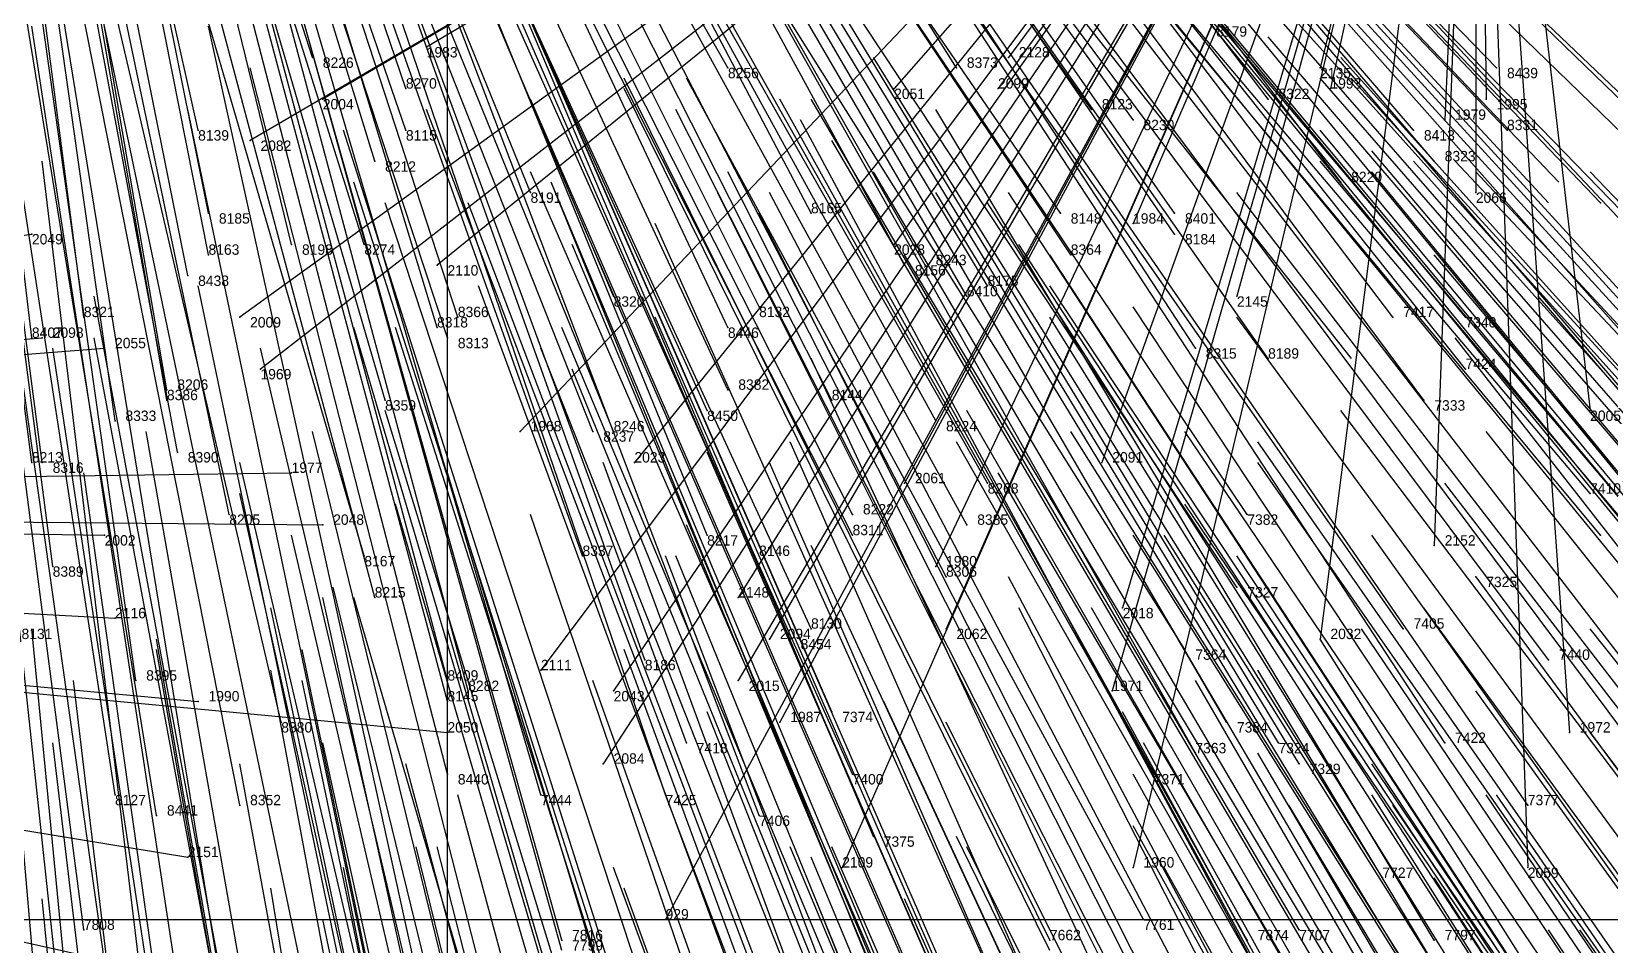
# Model space of a CAD drawing. Extents: x -0.5 to 0.59, y -0.5 to 0.59.
# Drawn here: x 0.025 to 0.177, y -0.2545 to -0.1665 of the extents above; entities that cross this region are included whole.
import ezdxf

# ---------------------------------------------------------------- set-up
doc = ezdxf.new("R2010")
doc.units = 0
for name, color, linetype in [('Clients', 3, 'CONTINUOUS'), ('Facilities', 3, 'CONTINUOUS'), ('Facilities_lines', 3, 'CONTINUOUS'), ('Min_max_boxes', 1, 'CONTINUOUS'), ('Normals', 1, 'CONTINUOUS'), ('Source_points', 5, 'CONTINUOUS'), ('Text', 3, 'CONTINUOUS')]:
    doc.layers.add(name, color=color, linetype=linetype)

msp = doc.modelspace()

# ---------------------------------------------------------------- linework, layer by layer
at = {"layer": 'Clients', "color": 5}
for p in [(0.063, -0.168, -1.25), (0.119, -0.169, -1.25), (0.149, -0.17, -1.25), (0.053, -0.173, -1.25), (0.108, -0.172, -1.25), (0.118, -0.172, -1.25), (0.15, -0.172, -1.25), (0.165, -0.173, -1.25), (0.161, -0.175, -1.25), (0.046, -0.177, -1.25), (0.164, -0.182, -1.25), (0.131, -0.185, -1.25), (0.025, -0.186, -1.25), (0.108, -0.187, -1.25), (0.064, -0.189, -1.25), (0.141, -0.192, -1.25), (0.045, -0.194, -1.25), (0.026, -0.196, -1.25), (0.032, -0.197, -1.25), (0.047, -0.199, -1.25), (0.175, -0.203, -1.25), (0.072, -0.205, -1.25), (0.083, -0.208, -1.25), (0.128, -0.208, -1.25), (0.05, -0.209, -1.25), (0.109, -0.21, -1.25), (0.053, -0.214, -1.25), (0.032, -0.215, -1.25), (0.16, -0.216, -1.25), (0.112, -0.218, -1.25), (0.093, -0.221, -1.25), (0.033, -0.223, -1.25), (0.13, -0.222, -1.25), (0.113, -0.224, -1.25), (0.096, -0.225, -1.25), (0.149, -0.225, -1.25), (0.074, -0.228, -1.25), (0.093, -0.229, -1.25), (0.041, -0.231, -1.25), (0.081, -0.23, -1.25), (0.129, -0.23, -1.25), (0.065, -0.234, -1.25), (0.097, -0.233, -1.25), (0.173, -0.234, -1.25), (0.08, -0.237, -1.25), (0.04, -0.246, -1.25), (0.103, -0.247, -1.25), (0.131, -0.247, -1.25), (0.169, -0.247, -1.25), (0.086, -0.252, -1.25)]:
    msp.add_point(p, dxfattribs=at)
at = {"layer": 'Facilities', "color": 3}
for p in [(0.052, -0.169, -0.443), (0.092, -0.17, -0.483), (0.114, -0.17, -0.512), (0.166, -0.17, -0.595), (0.061, -0.172, -0.455), (0.144, -0.173, -0.563), (0.127, -0.174, -0.538), (0.041, -0.176, -0.452), (0.061, -0.176, -0.466), (0.131, -0.175, -0.548), (0.158, -0.176, -0.592), (0.167, -0.176, -0.606), (0.058, -0.179, -0.472), (0.16, -0.179, -0.6), (0.073, -0.182, -0.491), (0.151, -0.181, -0.59), (0.176, -0.183, -0.635), (0.042, -0.184, -0.473), (0.1, -0.184, -0.523), (0.124, -0.184, -0.555), (0.135, -0.184, -0.571), (0.135, -0.186, -0.576), (0.042, -0.188, -0.481), (0.05, -0.187, -0.484), (0.057, -0.187, -0.489), (0.125, -0.188, -0.563), (0.109, -0.189, -0.546), (0.111, -0.189, -0.547), (0.04, -0.19, -0.487), (0.117, -0.191, -0.559), (0.081, -0.192, -0.522), (0.095, -0.193, -0.538), (0.115, -0.192, -0.558), (0.03, -0.194, -0.49), (0.066, -0.194, -0.511), (0.156, -0.194, -0.623), (0.163, -0.194, -0.633), (0.025, -0.196, -0.494), (0.064, -0.195, -0.512), (0.065, -0.196, -0.518), (0.092, -0.195, -0.539), (0.137, -0.197, -0.601), (0.144, -0.198, -0.611), (0.163, -0.199, -0.642), (0.038, -0.201, -0.51), (0.038, -0.202, -0.513), (0.059, -0.202, -0.526), (0.092, -0.201, -0.552), (0.102, -0.202, -0.565), (0.159, -0.202, -0.643), (0.09, -0.203, -0.555), (0.033, -0.204, -0.516), (0.079, -0.205, -0.55), (0.081, -0.205, -0.55), (0.112, -0.204, -0.582), (0.025, -0.208, -0.523), (0.026, -0.208, -0.525), (0.039, -0.207, -0.527), (0.117, -0.21, -0.601), (0.175, -0.211, -0.684), (0.044, -0.213, -0.544), (0.104, -0.213, -0.593), (0.115, -0.214, -0.607), (0.142, -0.213, -0.641), (0.09, -0.215, -0.583), (0.104, -0.215, -0.597), (0.176, -0.215, -0.696), (0.057, -0.217, -0.561), (0.078, -0.217, -0.576), (0.095, -0.216, -0.59), (0.027, -0.218, -0.55), (0.113, -0.219, -0.615), (0.141, -0.22, -0.654), (0.164, -0.219, -0.684), (0.058, -0.221, -0.571), (0.1, -0.224, -0.613), (0.157, -0.224, -0.684), (0.098, -0.225, -0.614), (0.136, -0.226, -0.66), (0.084, -0.227, -0.606), (0.171, -0.227, -0.711), (0.035, -0.229, -0.579), (0.065, -0.229, -0.594), (0.065, -0.231, -0.599), (0.067, -0.23, -0.598), (0.102, -0.232, -0.634), (0.049, -0.233, -0.596), (0.14, -0.233, -0.68), (0.088, -0.235, -0.628), (0.145, -0.235, -0.691), (0.161, -0.235, -0.712), (0.137, -0.236, -0.682), (0.147, -0.237, -0.698), (0.065, -0.238, -0.618), (0.104, -0.238, -0.65), (0.133, -0.238, -0.682), (0.033, -0.24, -0.607), (0.074, -0.24, -0.629), (0.086, -0.24, -0.638), (0.045, -0.241, -0.613), (0.169, -0.241, -0.735), (0.037, -0.242, -0.611), (0.095, -0.242, -0.651), (0.106, -0.244, -0.666), (0.155, -0.248, -0.731), (0.132, -0.252, -0.712), (0.03, -0.253, -0.636), (0.147, -0.253, -0.732), (0.076, -0.254, -0.663), (0.123, -0.254, -0.705), (0.142, -0.254, -0.727), (0.16, -0.254, -0.75)]:
    msp.add_point(p, dxfattribs=at)
at = {"layer": 'Facilities_lines', "color": 3}
for p, q in [((0.164, -0.108, -1.25), (0.045, -0.194, -1.25)), ((0.164, -0.108, -1.25), (0.046, -0.177, -1.25)), ((0.164, -0.108, -1.25), (0.047, -0.199, -1.25)), ((0.164, -0.108, -1.25), (0.053, -0.173, -1.25)), ((0.164, -0.108, -1.25), (0.063, -0.168, -1.25)), ((0.164, -0.108, -1.25), (0.064, -0.189, -1.25)), ((0.164, -0.108, -1.25), (0.072, -0.205, -1.25)), ((0.164, -0.108, -1.25), (0.074, -0.228, -1.25)), ((0.164, -0.108, -1.25), (0.08, -0.237, -1.25)), ((0.164, -0.108, -1.25), (0.081, -0.23, -1.25)), ((0.164, -0.108, -1.25), (0.083, -0.208, -1.25)), ((0.164, -0.108, -1.25), (0.086, -0.252, -1.25)), ((0.164, -0.108, -1.25), (0.093, -0.229, -1.25)), ((0.164, -0.108, -1.25), (0.093, -0.221, -1.25)), ((0.164, -0.108, -1.25), (0.096, -0.225, -1.25)), ((0.164, -0.108, -1.25), (0.097, -0.233, -1.25)), ((0.164, -0.108, -1.25), (0.103, -0.247, -1.25)), ((0.164, -0.108, -1.25), (0.108, -0.187, -1.25)), ((0.164, -0.108, -1.25), (0.108, -0.172, -1.25)), ((0.164, -0.108, -1.25), (0.109, -0.21, -1.25)), ((0.164, -0.108, -1.25), (0.112, -0.218, -1.25)), ((0.164, -0.108, -1.25), (0.113, -0.224, -1.25)), ((0.164, -0.108, -1.25), (0.118, -0.172, -1.25)), ((0.164, -0.108, -1.25), (0.119, -0.169, -1.25)), ((0.164, -0.108, -1.25), (0.128, -0.208, -1.25)), ((0.164, -0.108, -1.25), (0.129, -0.23, -1.25)), ((0.164, -0.108, -1.25), (0.13, -0.222, -1.25)), ((0.164, -0.108, -1.25), (0.131, -0.247, -1.25)), ((0.164, -0.108, -1.25), (0.131, -0.185, -1.25)), ((0.164, -0.108, -1.25), (0.141, -0.192, -1.25)), ((0.164, -0.108, -1.25), (0.149, -0.225, -1.25)), ((0.164, -0.108, -1.25), (0.149, -0.17, -1.25)), ((0.164, -0.108, -1.25), (0.15, -0.172, -1.25)), ((0.164, -0.108, -1.25), (0.16, -0.216, -1.25)), ((0.164, -0.108, -1.25), (0.161, -0.175, -1.25)), ((0.164, -0.108, -1.25), (0.173, -0.234, -1.25)), ((0.164, -0.108, -1.25), (0.165, -0.173, -1.25)), ((0.164, -0.108, -1.25), (0.175, -0.203, -1.25)), ((0.164, -0.108, -1.25), (0.169, -0.247, -1.25)), ((0.164, -0.108, -1.25), (0.164, -0.182, -1.25)), ((-0.166, -0.212, -1.25), (0.025, -0.186, -1.25)), ((-0.166, -0.212, -1.25), (0.026, -0.196, -1.25)), ((-0.166, -0.212, -1.25), (0.032, -0.197, -1.25)), ((-0.166, -0.212, -1.25), (0.05, -0.209, -1.25)), ((-0.166, -0.212, -1.25), (0.046, -0.259, -1.25)), ((-0.166, -0.212, -1.25), (0.041, -0.231, -1.25)), ((-0.166, -0.212, -1.25), (0.032, -0.215, -1.25)), ((-0.166, -0.212, -1.25), (0.053, -0.214, -1.25)), ((-0.166, -0.212, -1.25), (0.065, -0.234, -1.25)), ((-0.166, -0.212, -1.25), (0.033, -0.223, -1.25)), ((-0.166, -0.212, -1.25), (0.04, -0.246, -1.25))]:
    msp.add_line(p, q, dxfattribs=at)
at = {"layer": 'Min_max_boxes', "color": 1}
for p, q in [((0.065, -0.399, -1.25), (0.065, -0.07, -1.25)), ((0.065, -0.399, -1.25), (0.065, -0.07, -1.25)), ((-0.029, -0.252, -1.25), (0.31, -0.252, -1.25)), ((-0.029, -0.252, -1.25), (0.31, -0.252, -1.25))]:
    msp.add_line(p, q, dxfattribs=at)
at = {"layer": 'Normals', "color": 1}
for p, q in [((0.052, -0.169, -0.443), (0.024, -0.081, -0.48)), ((0.061, -0.172, -0.455), (0.031, -0.084, -0.494)), ((0.041, -0.176, -0.452), (0.021, -0.086, -0.491)), ((0.061, -0.176, -0.466), (0.031, -0.089, -0.504)), ((0.092, -0.17, -0.483), (0.046, -0.089, -0.52)), ((0.058, -0.179, -0.472), (0.031, -0.091, -0.51)), ((0.114, -0.17, -0.512), (0.065, -0.092, -0.551)), ((0.042, -0.184, -0.473), (0.024, -0.094, -0.512)), ((0.042, -0.188, -0.481), (0.024, -0.097, -0.519)), ((0.05, -0.187, -0.484), (0.028, -0.097, -0.522)), ((0.073, -0.182, -0.491), (0.038, -0.096, -0.528)), ((0.057, -0.187, -0.489), (0.029, -0.098, -0.526)), ((0.127, -0.174, -0.538), (0.073, -0.098, -0.576)), ((0.04, -0.19, -0.487), (0.022, -0.1, -0.525)), ((0.131, -0.175, -0.548), (0.077, -0.1, -0.585)), ((0.144, -0.173, -0.563), (0.088, -0.099, -0.599)), ((0.03, -0.194, -0.49), (0.018, -0.102, -0.528)), ((0.1, -0.184, -0.523), (0.057, -0.102, -0.561)), ((0.025, -0.196, -0.494), (0.014, -0.104, -0.531)), ((0.166, -0.17, -0.595), (0.102, -0.104, -0.633)), ((0.066, -0.194, -0.511), (0.037, -0.105, -0.548)), ((0.064, -0.195, -0.512), (0.037, -0.106, -0.549)), ((0.158, -0.176, -0.592), (0.098, -0.106, -0.63)), ((0.103, -0.106, -0.371), (0.167, -0.174, -0.334)), ((0.081, -0.192, -0.522), (0.045, -0.107, -0.559)), ((0.151, -0.181, -0.59), (0.095, -0.107, -0.627)), ((0.038, -0.201, -0.51), (0.022, -0.108, -0.546)), ((0.065, -0.196, -0.518), (0.036, -0.108, -0.555)), ((0.109, -0.189, -0.546), (0.065, -0.108, -0.584)), ((0.111, -0.189, -0.547), (0.065, -0.108, -0.585)), ((0.124, -0.184, -0.555), (0.072, -0.108, -0.593)), ((0.135, -0.184, -0.571), (0.082, -0.108, -0.608)), ((0.16, -0.179, -0.6), (0.1, -0.109, -0.638)), ((0.167, -0.176, -0.606), (0.103, -0.109, -0.644)), ((0.038, -0.202, -0.513), (0.022, -0.11, -0.55)), ((0.125, -0.188, -0.563), (0.073, -0.11, -0.6)), ((0.135, -0.186, -0.576), (0.083, -0.11, -0.613)), ((0.033, -0.204, -0.516), (0.02, -0.112, -0.553)), ((0.092, -0.195, -0.539), (0.053, -0.112, -0.578)), ((0.095, -0.193, -0.538), (0.054, -0.111, -0.577)), ((0.115, -0.192, -0.558), (0.068, -0.111, -0.596)), ((0.117, -0.191, -0.559), (0.069, -0.111, -0.596)), ((0.059, -0.202, -0.526), (0.033, -0.113, -0.563)), ((0.108, -0.114, -0.392), (0.172, -0.181, -0.354)), ((0.108, -0.115, -0.395), (0.171, -0.183, -0.357)), ((0.184, -0.179, -0.642), (0.117, -0.114, -0.678)), ((0.025, -0.208, -0.523), (0.013, -0.116, -0.56)), ((0.026, -0.208, -0.525), (0.014, -0.117, -0.563)), ((0.039, -0.207, -0.527), (0.022, -0.116, -0.563)), ((0.092, -0.201, -0.552), (0.053, -0.117, -0.591)), ((0.176, -0.183, -0.635), (0.112, -0.116, -0.673)), ((0.079, -0.205, -0.55), (0.045, -0.119, -0.588)), ((0.081, -0.205, -0.55), (0.046, -0.119, -0.587)), ((0.09, -0.203, -0.555), (0.052, -0.119, -0.593)), ((0.102, -0.202, -0.565), (0.06, -0.119, -0.603)), ((0.137, -0.197, -0.601), (0.086, -0.119, -0.637)), ((0.156, -0.194, -0.623), (0.1, -0.12, -0.66)), ((0.186, -0.184, -0.656), (0.12, -0.12, -0.693)), ((0.144, -0.198, -0.611), (0.09, -0.121, -0.647)), ((0.044, -0.213, -0.544), (0.025, -0.122, -0.581)), ((0.112, -0.204, -0.582), (0.067, -0.122, -0.618)), ((0.163, -0.194, -0.633), (0.104, -0.123, -0.671)), ((0.185, -0.191, -0.664), (0.12, -0.124, -0.701)), ((0.027, -0.218, -0.55), (0.015, -0.126, -0.587)), ((0.095, -0.126, -0.393), (0.152, -0.198, -0.355)), ((0.163, -0.199, -0.642), (0.105, -0.126, -0.68)), ((0.182, -0.196, -0.669), (0.119, -0.127, -0.705)), ((0.057, -0.217, -0.561), (0.031, -0.128, -0.598)), ((0.09, -0.215, -0.583), (0.055, -0.129, -0.62)), ((0.117, -0.21, -0.601), (0.071, -0.129, -0.638)), ((0.159, -0.202, -0.643), (0.104, -0.128, -0.682)), ((0.078, -0.217, -0.576), (0.047, -0.13, -0.614)), ((0.104, -0.213, -0.593), (0.062, -0.13, -0.629)), ((0.058, -0.221, -0.571), (0.034, -0.131, -0.608)), ((0.095, -0.216, -0.59), (0.058, -0.131, -0.628)), ((0.104, -0.215, -0.597), (0.062, -0.132, -0.633)), ((0.115, -0.214, -0.607), (0.07, -0.132, -0.643)), ((0.113, -0.219, -0.615), (0.07, -0.136, -0.651)), ((0.035, -0.229, -0.579), (0.022, -0.137, -0.616)), ((0.142, -0.213, -0.641), (0.091, -0.137, -0.679)), ((0.184, -0.207, -0.693), (0.122, -0.138, -0.73)), ((0.065, -0.229, -0.594), (0.041, -0.139, -0.631)), ((0.1, -0.224, -0.613), (0.061, -0.139, -0.649)), ((0.065, -0.231, -0.599), (0.041, -0.141, -0.637)), ((0.067, -0.23, -0.598), (0.043, -0.14, -0.636)), ((0.084, -0.227, -0.606), (0.053, -0.14, -0.643)), ((0.098, -0.225, -0.614), (0.061, -0.14, -0.65)), ((0.175, -0.211, -0.684), (0.115, -0.14, -0.721)), ((0.178, -0.214, -0.696), (0.119, -0.142, -0.733)), ((0.049, -0.233, -0.596), (0.028, -0.143, -0.634)), ((0.141, -0.22, -0.654), (0.09, -0.143, -0.692)), ((0.176, -0.215, -0.696), (0.117, -0.144, -0.733)), ((0.18, -0.214, -0.699), (0.12, -0.143, -0.736)), ((0.18, -0.216, -0.702), (0.121, -0.144, -0.739)), ((0.214, -0.207, -0.744), (0.147, -0.143, -0.782)), ((0.102, -0.232, -0.634), (0.065, -0.147, -0.671)), ((0.088, -0.235, -0.628), (0.056, -0.148, -0.665)), ((0.136, -0.226, -0.66), (0.087, -0.148, -0.698)), ((0.157, -0.224, -0.684), (0.104, -0.148, -0.722)), ((0.198, -0.218, -0.735), (0.136, -0.148, -0.772)), ((0.033, -0.24, -0.607), (0.019, -0.149, -0.645)), ((0.037, -0.242, -0.611), (0.022, -0.15, -0.649)), ((0.045, -0.241, -0.613), (0.027, -0.15, -0.65)), ((0.065, -0.238, -0.618), (0.042, -0.149, -0.656)), ((0.074, -0.24, -0.629), (0.048, -0.151, -0.666)), ((0.086, -0.24, -0.638), (0.056, -0.152, -0.674)), ((0.104, -0.238, -0.65), (0.066, -0.153, -0.687)), ((0.171, -0.227, -0.711), (0.115, -0.152, -0.747)), ((0.197, -0.223, -0.743), (0.136, -0.152, -0.78)), ((0.204, -0.221, -0.751), (0.141, -0.152, -0.788)), ((0.095, -0.242, -0.651), (0.062, -0.155, -0.687)), ((0.14, -0.233, -0.68), (0.094, -0.154, -0.72)), ((0.19, -0.226, -0.738), (0.13, -0.154, -0.774)), ((0.15, -0.155, -0.541), (0.214, -0.223, -0.504)), ((0.137, -0.236, -0.682), (0.092, -0.156, -0.721)), ((0.145, -0.235, -0.691), (0.097, -0.156, -0.729)), ((0.137, -0.156, -0.518), (0.198, -0.226, -0.482)), ((0.133, -0.238, -0.682), (0.088, -0.158, -0.72)), ((0.147, -0.237, -0.698), (0.099, -0.158, -0.736)), ((0.161, -0.235, -0.712), (0.11, -0.157, -0.748)), ((0.182, -0.232, -0.738), (0.125, -0.158, -0.774)), ((0.187, -0.229, -0.739), (0.128, -0.157, -0.775)), ((0.106, -0.244, -0.666), (0.07, -0.159, -0.704)), ((0.03, -0.253, -0.636), (0.018, -0.161, -0.674)), ((0.179, -0.235, -0.738), (0.123, -0.16, -0.775)), ((0.139, -0.162, -0.533), (0.198, -0.234, -0.496)), ((0.032, -0.256, -0.645), (0.019, -0.164, -0.682)), ((0.169, -0.241, -0.735), (0.116, -0.164, -0.772)), ((0.213, -0.232, -0.787), (0.15, -0.163, -0.825)), ((0.043, -0.257, -0.652), (0.028, -0.165, -0.689)), ((0.076, -0.255, -0.664), (0.051, -0.165, -0.701)), ((0.076, -0.254, -0.663), (0.051, -0.165, -0.7)), ((0.039, -0.258, -0.652), (0.025, -0.166, -0.688)), ((0.051, -0.257, -0.655), (0.032, -0.166, -0.692)), ((0.062, -0.257, -0.661), (0.042, -0.166, -0.698)), ((0.204, -0.237, -0.783), (0.144, -0.167, -0.82)), ((0.063, -0.168, -1.25), (0.063, -0.168, -1.15)), ((0.069, -0.26, -0.673), (0.046, -0.17, -0.71)), ((0.155, -0.248, -0.731), (0.106, -0.169, -0.768)), ((0.119, -0.169, -1.25), (0.119, -0.169, -1.15)), ((0.149, -0.17, -1.25), (0.149, -0.17, -1.15)), ((0.213, -0.238, -0.799), (0.151, -0.169, -0.837)), ((0.123, -0.254, -0.705), (0.082, -0.171, -0.743)), ((0.132, -0.252, -0.712), (0.088, -0.171, -0.749)), ((0.21, -0.241, -0.799), (0.149, -0.171, -0.836)), ((0.215, -0.24, -0.805), (0.152, -0.171, -0.842)), ((0.053, -0.173, -1.25), (0.053, -0.173, -1.15)), ((0.11, -0.258, -0.702), (0.073, -0.173, -0.74)), ((0.123, -0.255, -0.708), (0.082, -0.172, -0.746)), ((0.142, -0.254, -0.727), (0.097, -0.173, -0.764)), ((0.147, -0.253, -0.732), (0.1, -0.173, -0.768)), ((0.108, -0.172, -1.25), (0.108, -0.172, -1.15)), ((0.118, -0.172, -1.25), (0.118, -0.172, -1.15)), ((0.15, -0.172, -1.25), (0.15, -0.172, -1.15)), ((0.165, -0.173, -1.25), (0.165, -0.173, -1.15)), ((0.026, -0.266, -0.668), (0.018, -0.174, -0.706)), ((0.059, -0.265, -0.678), (0.04, -0.174, -0.715)), ((0.096, -0.261, -0.694), (0.063, -0.174, -0.732)), ((0.129, -0.257, -0.719), (0.087, -0.174, -0.757)), ((0.16, -0.254, -0.75), (0.112, -0.174, -0.788)), ((0.083, -0.264, -0.691), (0.055, -0.176, -0.729)), ((0.143, -0.257, -0.735), (0.099, -0.175, -0.772)), ((0.208, -0.247, -0.807), (0.149, -0.176, -0.845)), ((0.161, -0.175, -1.25), (0.161, -0.175, -1.15)), ((0.046, -0.177, -1.25), (0.046, -0.177, -1.15)), ((0.149, -0.257, -0.742), (0.102, -0.177, -0.78)), ((0.037, -0.27, -0.682), (0.026, -0.179, -0.72)), ((0.208, -0.249, -0.812), (0.149, -0.179, -0.85)), ((0.214, -0.249, -0.821), (0.154, -0.178, -0.858)), ((0.22, -0.248, -0.83), (0.158, -0.179, -0.867)), ((0.226, -0.247, -0.837), (0.162, -0.179, -0.873)), ((0.11, -0.265, -0.717), (0.073, -0.18, -0.755)), ((0.134, -0.263, -0.737), (0.092, -0.18, -0.774)), ((0.153, -0.26, -0.755), (0.106, -0.18, -0.792)), ((0.213, -0.252, -0.824), (0.154, -0.18, -0.861)), ((0.228, -0.249, -0.844), (0.164, -0.18, -0.88)), ((0.239, -0.247, -0.86), (0.175, -0.18, -0.897)), ((0.084, -0.269, -0.705), (0.056, -0.181, -0.743)), ((0.11, -0.267, -0.722), (0.075, -0.181, -0.76)), ((0.111, -0.267, -0.722), (0.075, -0.181, -0.76)), ((0.132, -0.264, -0.739), (0.091, -0.182, -0.776)), ((0.139, -0.264, -0.745), (0.096, -0.182, -0.782)), ((0.16, -0.261, -0.765), (0.112, -0.182, -0.802)), ((0.17, -0.26, -0.776), (0.119, -0.182, -0.813)), ((0.198, -0.256, -0.808), (0.141, -0.182, -0.846)), ((0.164, -0.182, -1.25), (0.164, -0.182, -1.15)), ((0.088, -0.271, -0.712), (0.059, -0.183, -0.749)), ((0.1, -0.27, -0.72), (0.067, -0.183, -0.758)), ((0.167, -0.261, -0.774), (0.117, -0.183, -0.811)), ((0.115, -0.27, -0.734), (0.078, -0.185, -0.771)), ((0.123, -0.27, -0.741), (0.085, -0.185, -0.778)), ((0.137, -0.267, -0.75), (0.095, -0.184, -0.787)), ((0.131, -0.185, -1.25), (0.131, -0.185, -1.15)), ((0.025, -0.186, -1.25), (0.025, -0.186, -1.15)), ((0.113, -0.273, -0.739), (0.077, -0.187, -0.776)), ((0.108, -0.187, -1.25), (0.108, -0.187, -1.15)), ((0.157, -0.268, -0.775), (0.109, -0.188, -0.812)), ((0.171, -0.265, -0.787), (0.12, -0.187, -0.824)), ((0.174, -0.266, -0.794), (0.123, -0.188, -0.83)), ((0.22, -0.259, -0.85), (0.16, -0.188, -0.887)), ((0.064, -0.189, -1.25), (0.064, -0.189, -1.15)), ((0.06, -0.282, -0.72), (0.041, -0.191, -0.757)), ((0.1, -0.278, -0.74), (0.068, -0.191, -0.777)), ((0.174, -0.268, -0.799), (0.123, -0.191, -0.837)), ((0.048, -0.283, -0.718), (0.031, -0.192, -0.755)), ((0.122, -0.278, -0.759), (0.085, -0.193, -0.796)), ((0.182, -0.27, -0.815), (0.131, -0.193, -0.852)), ((0.141, -0.192, -1.25), (0.141, -0.192, -1.15)), ((0.231, -0.263, -0.874), (0.17, -0.192, -0.911)), ((0.045, -0.194, -1.25), (0.045, -0.194, -1.15)), ((0.122, -0.279, -0.762), (0.085, -0.194, -0.799)), ((0.172, -0.273, -0.806), (0.123, -0.194, -0.844)), ((0.196, -0.269, -0.832), (0.141, -0.194, -0.869)), ((0.026, -0.196, -1.25), (0.026, -0.196, -1.15)), ((0.048, -0.287, -0.727), (0.031, -0.196, -0.765)), ((0.082, -0.283, -0.738), (0.056, -0.195, -0.776)), ((0.088, -0.283, -0.742), (0.06, -0.195, -0.78)), ((0.112, -0.281, -0.756), (0.076, -0.195, -0.793)), ((0.219, -0.269, -0.867), (0.162, -0.196, -0.904)), ((0.041, -0.289, -0.729), (0.027, -0.197, -0.766)), ((0.032, -0.197, -1.25), (0.032, -0.197, -1.15)), ((0.068, -0.286, -0.736), (0.047, -0.197, -0.774)), ((0.108, -0.283, -0.758), (0.074, -0.197, -0.795)), ((0.031, -0.291, -0.731), (0.021, -0.198, -0.768)), ((0.047, -0.199, -1.25), (0.047, -0.199, -1.15)), ((0.112, -0.285, -0.765), (0.077, -0.199, -0.802)), ((0.139, -0.282, -0.786), (0.1, -0.198, -0.823)), ((0.086, -0.291, -0.759), (0.059, -0.203, -0.797)), ((0.161, -0.283, -0.814), (0.115, -0.203, -0.852)), ((0.207, -0.277, -0.865), (0.151, -0.203, -0.901)), ((0.175, -0.203, -1.25), (0.175, -0.203, -1.15)), ((0.052, -0.296, -0.75), (0.036, -0.205, -0.788)), ((0.074, -0.295, -0.759), (0.052, -0.205, -0.798)), ((0.072, -0.205, -1.25), (0.072, -0.205, -1.15)), ((0.174, -0.283, -0.83), (0.125, -0.205, -0.868)), ((0.188, -0.282, -0.847), (0.136, -0.205, -0.885)), ((0.223, -0.278, -0.889), (0.165, -0.205, -0.926)), ((0.135, -0.29, -0.801), (0.098, -0.206, -0.838)), ((0.16, -0.287, -0.821), (0.114, -0.206, -0.859)), ((0.196, -0.282, -0.859), (0.143, -0.206, -0.897)), ((0.066, -0.298, -0.763), (0.045, -0.208, -0.801)), ((0.112, -0.295, -0.789), (0.08, -0.208, -0.826)), ((0.083, -0.208, -1.25), (0.083, -0.208, -1.15)), ((0.127, -0.292, -0.797), (0.09, -0.207, -0.833)), ((0.133, -0.293, -0.805), (0.096, -0.208, -0.842)), ((0.128, -0.208, -1.25), (0.128, -0.208, -1.15)), ((0.196, -0.284, -0.862), (0.143, -0.208, -0.9)), ((0.043, -0.301, -0.759), (0.03, -0.209, -0.797)), ((0.05, -0.209, -1.25), (0.05, -0.209, -1.15)), ((0.092, -0.298, -0.78), (0.065, -0.209, -0.817)), ((0.165, -0.289, -0.831), (0.118, -0.209, -0.869)), ((0.065, -0.301, -0.771), (0.045, -0.211, -0.809)), ((0.109, -0.21, -1.25), (0.109, -0.21, -1.15)), ((0.218, -0.284, -0.895), (0.161, -0.21, -0.931)), ((0.086, -0.301, -0.782), (0.06, -0.212, -0.819)), ((0.188, -0.289, -0.862), (0.136, -0.212, -0.9)), ((0.053, -0.214, -1.25), (0.053, -0.214, -1.15)), ((0.103, -0.301, -0.796), (0.073, -0.213, -0.832)), ((0.124, -0.3, -0.811), (0.088, -0.214, -0.848)), ((0.032, -0.215, -1.25), (0.032, -0.215, -1.15)), ((0.071, -0.305, -0.784), (0.05, -0.215, -0.822)), ((0.18, -0.293, -0.86), (0.131, -0.215, -0.897)), ((0.183, -0.293, -0.864), (0.134, -0.215, -0.902)), ((0.183, -0.293, -0.865), (0.134, -0.215, -0.903)), ((0.208, -0.291, -0.894), (0.154, -0.215, -0.932)), ((0.119, -0.304, -0.817), (0.086, -0.217, -0.853)), ((0.122, -0.303, -0.816), (0.087, -0.217, -0.853)), ((0.139, -0.3, -0.827), (0.1, -0.216, -0.864)), ((0.192, -0.294, -0.879), (0.141, -0.217, -0.917)), ((0.16, -0.216, -1.25), (0.16, -0.216, -1.15)), ((0.112, -0.218, -1.25), (0.112, -0.218, -1.15)), ((0.076, -0.31, -0.797), (0.054, -0.22, -0.835)), ((0.162, -0.3, -0.854), (0.119, -0.219, -0.891)), ((0.164, -0.219, -0.684), (0.219, -0.294, -0.647)), ((0.073, -0.312, -0.8), (0.053, -0.221, -0.838)), ((0.082, -0.31, -0.802), (0.056, -0.221, -0.839)), ((0.093, -0.221, -1.25), (0.093, -0.221, -1.15)), ((0.18, -0.301, -0.876), (0.133, -0.221, -0.914)), ((0.033, -0.223, -1.25), (0.033, -0.223, -1.15)), ((0.067, -0.312, -0.799), (0.048, -0.222, -0.836)), ((0.134, -0.308, -0.84), (0.097, -0.223, -0.878)), ((0.162, -0.304, -0.862), (0.12, -0.222, -0.9)), ((0.173, -0.302, -0.871), (0.127, -0.222, -0.908)), ((0.13, -0.222, -1.25), (0.13, -0.222, -1.15)), ((0.213, -0.296, -0.913), (0.159, -0.222, -0.951)), ((0.034, -0.317, -0.796), (0.025, -0.224, -0.834)), ((0.091, -0.313, -0.815), (0.065, -0.224, -0.853)), ((0.113, -0.224, -1.25), (0.113, -0.224, -1.15)), ((0.205, -0.301, -0.911), (0.153, -0.224, -0.948)), ((0.232, -0.296, -0.94), (0.175, -0.224, -0.978)), ((0.053, -0.317, -0.803), (0.037, -0.225, -0.84)), ((0.053, -0.318, -0.805), (0.037, -0.226, -0.842)), ((0.07, -0.317, -0.811), (0.051, -0.226, -0.848)), ((0.114, -0.313, -0.833), (0.082, -0.226, -0.871)), ((0.096, -0.225, -1.25), (0.096, -0.225, -1.15)), ((0.149, -0.225, -1.25), (0.149, -0.225, -1.15)), ((0.199, -0.304, -0.907), (0.149, -0.225, -0.944)), ((0.04, -0.321, -0.81), (0.029, -0.229, -0.847)), ((0.065, -0.319, -0.815), (0.048, -0.228, -0.852)), ((0.07, -0.32, -0.82), (0.051, -0.229, -0.856)), ((0.074, -0.228, -1.25), (0.074, -0.228, -1.15)), ((0.11, -0.316, -0.837), (0.079, -0.229, -0.874)), ((0.093, -0.229, -1.25), (0.093, -0.229, -1.15)), ((0.172, -0.31, -0.886), (0.128, -0.229, -0.924)), ((0.184, -0.31, -0.9), (0.137, -0.229, -0.937)), ((0.191, -0.308, -0.905), (0.143, -0.228, -0.942)), ((0.041, -0.231, -1.25), (0.041, -0.231, -1.15)), ((0.081, -0.23, -1.25), (0.081, -0.23, -1.15)), ((0.146, -0.315, -0.867), (0.107, -0.231, -0.905)), ((0.129, -0.23, -1.25), (0.129, -0.23, -1.15)), ((0.218, -0.305, -0.937), (0.164, -0.23, -0.975)), ((0.124, -0.318, -0.854), (0.09, -0.232, -0.891)), ((0.174, -0.313, -0.895), (0.13, -0.232, -0.933)), ((0.065, -0.234, -1.25), (0.065, -0.234, -1.15)), ((0.097, -0.233, -1.25), (0.097, -0.233, -1.15)), ((0.154, -0.315, -0.877), (0.113, -0.233, -0.915)), ((0.173, -0.234, -1.25), (0.173, -0.234, -1.15)), ((0.231, -0.308, -0.962), (0.175, -0.234, -0.999)), ((0.038, -0.327, -0.823), (0.027, -0.235, -0.86)), ((0.073, -0.326, -0.834), (0.053, -0.235, -0.871)), ((0.177, -0.316, -0.906), (0.132, -0.235, -0.943)), ((0.062, -0.329, -0.836), (0.045, -0.237, -0.873)), ((0.085, -0.327, -0.845), (0.061, -0.237, -0.881)), ((0.08, -0.237, -1.25), (0.08, -0.237, -1.15)), ((0.19, -0.316, -0.922), (0.143, -0.236, -0.96)), ((0.206, -0.314, -0.938), (0.154, -0.237, -0.976)), ((0.176, -0.319, -0.911), (0.131, -0.238, -0.948)), ((0.09, -0.329, -0.854), (0.066, -0.24, -0.891)), ((0.119, -0.327, -0.87), (0.086, -0.24, -0.907)), ((0.203, -0.318, -0.944), (0.154, -0.24, -0.981)), ((0.217, -0.317, -0.96), (0.165, -0.24, -0.997)), ((0.219, -0.317, -0.962), (0.166, -0.24, -0.999)), ((0.194, -0.321, -0.937), (0.146, -0.241, -0.975)), ((0.208, -0.317, -0.949), (0.156, -0.241, -0.986)), ((0.176, -0.324, -0.922), (0.131, -0.243, -0.959)), ((0.155, -0.328, -0.906), (0.114, -0.244, -0.943)), ((0.04, -0.246, -1.25), (0.04, -0.246, -1.15)), ((0.084, -0.335, -0.864), (0.062, -0.245, -0.9)), ((0.087, -0.335, -0.865), (0.064, -0.245, -0.902)), ((0.134, -0.331, -0.891), (0.098, -0.245, -0.929)), ((0.136, -0.332, -0.896), (0.1, -0.246, -0.934)), ((0.139, -0.33, -0.895), (0.102, -0.245, -0.933)), ((0.157, -0.329, -0.911), (0.115, -0.245, -0.947)), ((0.073, -0.339, -0.866), (0.055, -0.247, -0.903)), ((0.113, -0.334, -0.881), (0.081, -0.247, -0.918)), ((0.103, -0.247, -1.25), (0.103, -0.247, -1.15)), ((0.131, -0.247, -1.25), (0.131, -0.247, -1.15)), ((0.179, -0.328, -0.934), (0.134, -0.247, -0.971)), ((0.169, -0.247, -1.25), (0.169, -0.247, -1.15)), ((0.063, -0.341, -0.866), (0.048, -0.249, -0.903)), ((0.114, -0.336, -0.886), (0.082, -0.249, -0.924)), ((0.135, -0.335, -0.904), (0.1, -0.249, -0.941)), ((0.211, -0.327, -0.971), (0.16, -0.248, -1.008)), ((0.035, -0.342, -0.86), (0.026, -0.25, -0.896)), ((0.147, -0.335, -0.914), (0.109, -0.25, -0.951)), ((0.072, -0.343, -0.875), (0.053, -0.252, -0.913)), ((0.086, -0.252, -1.25), (0.086, -0.252, -1.15)), ((0.223, -0.331, -0.997), (0.171, -0.253, -1.034)), ((0.227, -0.329, -1), (0.174, -0.253, -1.037))]:
    msp.add_line(p, q, dxfattribs=at)
at = {"layer": 'Source_points', "color": 5}
for p in [(0.063, -0.168, -1.25), (0.052, -0.169, -0.443), (0.092, -0.17, -0.483), (0.114, -0.17, -0.512), (0.119, -0.169, -1.25), (0.149, -0.17, -1.25), (0.166, -0.17, -0.595), (0.053, -0.173, -1.25), (0.061, -0.172, -0.455), (0.108, -0.172, -1.25), (0.118, -0.172, -1.25), (0.144, -0.173, -0.563), (0.15, -0.172, -1.25), (0.165, -0.173, -1.25), (0.127, -0.174, -0.538), (0.041, -0.176, -0.452), (0.061, -0.176, -0.466), (0.131, -0.175, -0.548), (0.158, -0.176, -0.592), (0.161, -0.175, -1.25), (0.167, -0.176, -0.606), (0.046, -0.177, -1.25), (0.058, -0.179, -0.472), (0.16, -0.179, -0.6), (0.073, -0.182, -0.491), (0.151, -0.181, -0.59), (0.164, -0.182, -1.25), (0.176, -0.183, -0.635), (0.042, -0.184, -0.473), (0.1, -0.184, -0.523), (0.124, -0.184, -0.555), (0.131, -0.185, -1.25), (0.135, -0.184, -0.571), (0.025, -0.186, -1.25), (0.135, -0.186, -0.576), (0.042, -0.188, -0.481), (0.05, -0.187, -0.484), (0.057, -0.187, -0.489), (0.108, -0.187, -1.25), (0.125, -0.188, -0.563), (0.064, -0.189, -1.25), (0.109, -0.189, -0.546), (0.111, -0.189, -0.547), (0.04, -0.19, -0.487), (0.117, -0.191, -0.559), (0.081, -0.192, -0.522), (0.095, -0.193, -0.538), (0.115, -0.192, -0.558), (0.141, -0.192, -1.25), (0.03, -0.194, -0.49), (0.045, -0.194, -1.25), (0.066, -0.194, -0.511), (0.156, -0.194, -0.623), (0.163, -0.194, -0.633), (0.025, -0.196, -0.494), (0.026, -0.196, -1.25), (0.064, -0.195, -0.512), (0.065, -0.196, -0.518), (0.092, -0.195, -0.539), (0.032, -0.197, -1.25), (0.137, -0.197, -0.601), (0.047, -0.199, -1.25), (0.144, -0.198, -0.611), (0.163, -0.199, -0.642), (0.038, -0.201, -0.51), (0.038, -0.202, -0.513), (0.059, -0.202, -0.526), (0.092, -0.201, -0.552), (0.102, -0.202, -0.565), (0.159, -0.202, -0.643), (0.09, -0.203, -0.555), (0.175, -0.203, -1.25), (0.033, -0.204, -0.516), (0.072, -0.205, -1.25), (0.079, -0.205, -0.55), (0.081, -0.205, -0.55), (0.112, -0.204, -0.582), (0.025, -0.208, -0.523), (0.026, -0.208, -0.525), (0.039, -0.207, -0.527), (0.083, -0.208, -1.25), (0.128, -0.208, -1.25), (0.05, -0.209, -1.25), (0.109, -0.21, -1.25), (0.117, -0.21, -0.601), (0.175, -0.211, -0.684), (0.044, -0.213, -0.544), (0.053, -0.214, -1.25), (0.104, -0.213, -0.593), (0.115, -0.214, -0.607), (0.142, -0.213, -0.641), (0.032, -0.215, -1.25), (0.09, -0.215, -0.583), (0.104, -0.215, -0.597), (0.176, -0.215, -0.696), (0.057, -0.217, -0.561), (0.078, -0.217, -0.576), (0.095, -0.216, -0.59), (0.16, -0.216, -1.25), (0.027, -0.218, -0.55), (0.112, -0.218, -1.25), (0.113, -0.219, -0.615), (0.141, -0.22, -0.654), (0.164, -0.219, -0.684), (0.058, -0.221, -0.571), (0.093, -0.221, -1.25), (0.033, -0.223, -1.25), (0.13, -0.222, -1.25), (0.1, -0.224, -0.613), (0.113, -0.224, -1.25), (0.157, -0.224, -0.684), (0.096, -0.225, -1.25), (0.098, -0.225, -0.614), (0.136, -0.226, -0.66), (0.149, -0.225, -1.25), (0.084, -0.227, -0.606), (0.171, -0.227, -0.711), (0.035, -0.229, -0.579), (0.065, -0.229, -0.594), (0.074, -0.228, -1.25), (0.093, -0.229, -1.25), (0.041, -0.231, -1.25), (0.065, -0.231, -0.599), (0.067, -0.23, -0.598), (0.081, -0.23, -1.25), (0.129, -0.23, -1.25), (0.102, -0.232, -0.634), (0.049, -0.233, -0.596), (0.065, -0.234, -1.25), (0.097, -0.233, -1.25), (0.14, -0.233, -0.68), (0.173, -0.234, -1.25), (0.088, -0.235, -0.628), (0.145, -0.235, -0.691), (0.161, -0.235, -0.712), (0.08, -0.237, -1.25), (0.137, -0.236, -0.682), (0.147, -0.237, -0.698), (0.065, -0.238, -0.618), (0.104, -0.238, -0.65), (0.133, -0.238, -0.682), (0.033, -0.24, -0.607), (0.074, -0.24, -0.629), (0.086, -0.24, -0.638), (0.045, -0.241, -0.613), (0.169, -0.241, -0.735), (0.037, -0.242, -0.611), (0.095, -0.242, -0.651), (0.106, -0.244, -0.666), (0.04, -0.246, -1.25), (0.103, -0.247, -1.25), (0.131, -0.247, -1.25), (0.169, -0.247, -1.25), (0.155, -0.248, -0.731), (0.086, -0.252, -1.25), (0.132, -0.252, -0.712), (0.03, -0.253, -0.636), (0.147, -0.253, -0.732), (0.076, -0.254, -0.663), (0.123, -0.254, -0.705), (0.142, -0.254, -0.727), (0.16, -0.254, -0.75)]:
    msp.add_point(p, dxfattribs=at)

# ---------------------------------------------------------------- texts
at = {"layer": 'Text', "color": 3}
for s, p in [('8179', (0.139, -0.167, -0.54)), ('1983', (0.063, -0.169, -1.25)), ('2128', (0.12, -0.169, -1.25)), ('8226', (0.053, -0.17, -0.443)), ('8256', (0.092, -0.171, -0.483)), ('8373', (0.115, -0.17, -0.512)), ('2135', (0.149, -0.171, -1.25)), ('8439', (0.167, -0.171, -0.595)), ('8270', (0.061, -0.172, -0.455)), ('2099', (0.118, -0.172, -1.25)), ('1993', (0.15, -0.172, -1.25)), ('2004', (0.053, -0.174, -1.25)), ('2051', (0.108, -0.173, -1.25)), ('8123', (0.128, -0.174, -0.538)), ('8322', (0.145, -0.173, -0.563)), ('1995', (0.166, -0.174, -1.25)), ('1979', (0.162, -0.175, -1.25)), ('8139', (0.041, -0.177, -0.452)), ('8115', (0.061, -0.177, -0.466)), ('8230', (0.132, -0.176, -0.548)), ('8413', (0.159, -0.177, -0.592)), ('8331', (0.167, -0.176, -0.606)), ('2082', (0.047, -0.178, -1.25)), ('8212', (0.059, -0.18, -0.472)), ('8323', (0.161, -0.179, -0.6)), ('8220', (0.152, -0.181, -0.59)), ('8191', (0.073, -0.183, -0.491)), ('2066', (0.164, -0.183, -1.25)), ('8165', (0.1, -0.184, -0.523)), ('8185', (0.043, -0.185, -0.473)), ('8148', (0.125, -0.185, -0.555)), ('1984', (0.131, -0.185, -1.25)), ('8401', (0.136, -0.185, -0.571)), ('2049', (0.025, -0.187, -1.25)), ('8184', (0.136, -0.187, -0.576)), ('8163', (0.042, -0.188, -0.481)), ('8198', (0.051, -0.188, -0.484)), ('8274', (0.057, -0.188, -0.489)), ('2028', (0.108, -0.188, -1.25)), ('8243', (0.112, -0.189, -0.547)), ('8364', (0.125, -0.188, -0.563)), ('2110', (0.065, -0.19, -1.25)), ('8156', (0.11, -0.19, -0.546)), ('8438', (0.041, -0.191, -0.487)), ('8410', (0.115, -0.192, -0.558)), ('8175', (0.117, -0.191, -0.559)), ('8321', (0.03, -0.194, -0.49)), ('8366', (0.066, -0.194, -0.511)), ('8320', (0.081, -0.193, -0.522)), ('8132', (0.095, -0.194, -0.538)), ('2145', (0.141, -0.193, -1.25)), ('7417', (0.157, -0.194, -0.623)), ('2009', (0.046, -0.195, -1.25)), ('8318', (0.064, -0.195, -0.512)), ('7340', (0.163, -0.195, -0.633)), ('8407', (0.025, -0.196, -0.494)), ('2098', (0.027, -0.196, -1.25)), ('2055', (0.033, -0.197, -1.25)), ('8313', (0.066, -0.197, -0.518)), ('8446', (0.092, -0.196, -0.539)), ('8315', (0.138, -0.198, -0.601)), ('8189', (0.144, -0.198, -0.611)), ('1969', (0.047, -0.2, -1.25)), ('7424', (0.163, -0.199, -0.642)), ('8206', (0.039, -0.201, -0.51)), ('8382', (0.093, -0.201, -0.552)), ('8386', (0.038, -0.202, -0.513)), ('8359', (0.059, -0.203, -0.526)), ('8144', (0.102, -0.202, -0.565)), ('7333', (0.16, -0.203, -0.643)), ('8333', (0.034, -0.204, -0.516)), ('8450', (0.09, -0.204, -0.555)), ('2005', (0.175, -0.204, -1.25)), ('1968', (0.073, -0.205, -1.25)), ('8237', (0.08, -0.206, -0.55)), ('8246', (0.081, -0.205, -0.55)), ('8224', (0.113, -0.205, -0.582)), ('8213', (0.025, -0.208, -0.523)), ('8316', (0.027, -0.209, -0.525)), ('8390', (0.04, -0.208, -0.527)), ('1977', (0.05, -0.209, -1.25)), ('2023', (0.083, -0.208, -1.25)), ('2091', (0.129, -0.208, -1.25)), ('2061', (0.11, -0.21, -1.25)), ('8268', (0.117, -0.211, -0.601)), ('7410', (0.175, -0.211, -0.684)), ('8222', (0.105, -0.213, -0.593)), ('8205', (0.044, -0.214, -0.544)), ('2048', (0.054, -0.214, -1.25)), ('8311', (0.104, -0.215, -0.597)), ('8385', (0.116, -0.214, -0.607)), ('7382', (0.142, -0.214, -0.641)), ('2002', (0.032, -0.216, -1.25)), ('8217', (0.09, -0.216, -0.583)), ('2152', (0.161, -0.216, -1.25)), ('8167', (0.057, -0.218, -0.561)), ('8337', (0.078, -0.217, -0.576)), ('8146', (0.095, -0.217, -0.59)), ('1980', (0.113, -0.218, -1.25)), ('8389', (0.027, -0.219, -0.55)), ('8306', (0.113, -0.219, -0.615)), ('8215', (0.058, -0.221, -0.571)), ('2148', (0.093, -0.221, -1.25)), ('7327', (0.142, -0.221, -0.654)), ('7325', (0.165, -0.22, -0.684)), ('2116', (0.033, -0.223, -1.25)), ('8130', (0.1, -0.224, -0.613)), ('2018', (0.13, -0.223, -1.25)), ('7405', (0.158, -0.224, -0.684)), ('8131', (0.024, -0.225, -0.565)), ('2094', (0.097, -0.225, -1.25)), ('2062', (0.114, -0.225, -1.25)), ('2032', (0.15, -0.225, -1.25)), ('8454', (0.099, -0.226, -0.614)), ('7364', (0.137, -0.227, -0.66)), ('7440', (0.172, -0.227, -0.711)), ('2111', (0.074, -0.228, -1.25)), ('8186', (0.084, -0.228, -0.606)), ('8395', (0.036, -0.229, -0.579)), ('8409', (0.065, -0.229, -0.594)), ('8282', (0.067, -0.23, -0.598)), ('2015', (0.094, -0.23, -1.25)), ('1971', (0.129, -0.23, -1.25)), ('1990', (0.042, -0.231, -1.25)), ('8145', (0.065, -0.231, -0.599)), ('2043', (0.081, -0.231, -1.25)), ('1987', (0.098, -0.233, -1.25)), ('7374', (0.103, -0.233, -0.634)), ('8380', (0.049, -0.234, -0.596)), ('2050', (0.065, -0.234, -1.25)), ('7384', (0.141, -0.234, -0.68)), ('7422', (0.162, -0.235, -0.712)), ('1972', (0.174, -0.234, -1.25)), ('7418', (0.089, -0.236, -0.628)), ('7363', (0.137, -0.236, -0.682)), ('7324', (0.145, -0.236, -0.691)), ('2084', (0.081, -0.237, -1.25)), ('7329', (0.148, -0.238, -0.698)), ('8440', (0.066, -0.239, -0.618)), ('7400', (0.104, -0.239, -0.65)), ('7371', (0.133, -0.239, -0.682)), ('8127', (0.033, -0.241, -0.607)), ('8352', (0.046, -0.241, -0.613)), ('7444', (0.074, -0.241, -0.629)), ('7425', (0.086, -0.241, -0.638)), ('7377', (0.169, -0.241, -0.735)), ('8441', (0.038, -0.242, -0.611)), ('7406', (0.095, -0.243, -0.651)), ('7375', (0.107, -0.245, -0.666)), ('2151', (0.04, -0.246, -1.25)), ('2109', (0.103, -0.247, -1.25)), ('1960', (0.132, -0.247, -1.25)), ('7727', (0.155, -0.248, -0.731)), ('2059', (0.169, -0.248, -1.25)), ('7808', (0.03, -0.253, -0.636)), ('929', (0.086, -0.252, -1.25)), ('7761', (0.132, -0.253, -0.712)), ('7816', (0.077, -0.254, -0.663)), ('7662', (0.123, -0.254, -0.705)), ('7874', (0.143, -0.254, -0.727)), ('7707', (0.147, -0.254, -0.732)), ('7797', (0.161, -0.254, -0.75)), ('7799', (0.077, -0.255, -0.664))]:
    msp.add_text(s, height=0.001, dxfattribs=at).set_placement(p)

doc.saveas('drawing.dxf')
